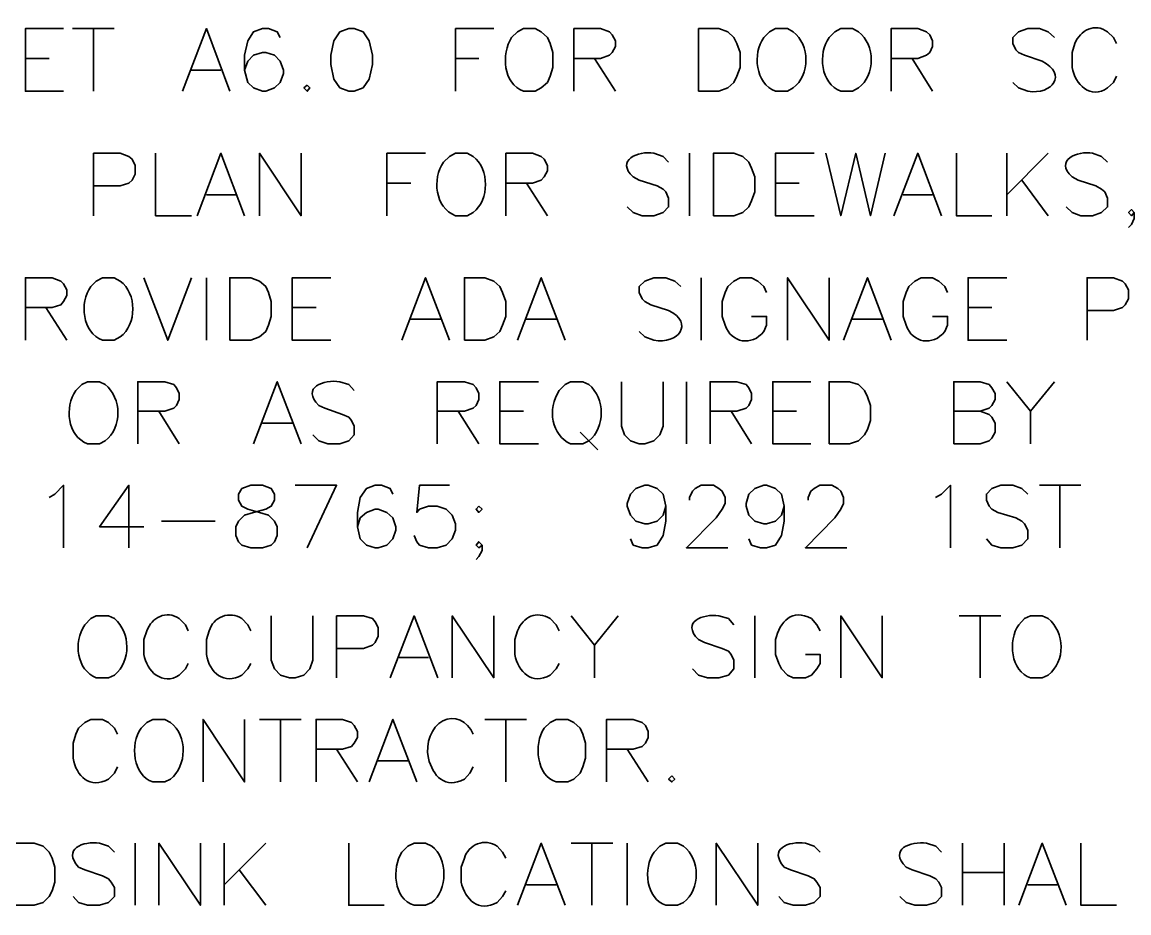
# Model space of a CAD drawing. Header units: inches. Extents: x 5 to 516, y -193 to 129.
# Drawn here: x 259.19 to 265.85, y 11.51 to 16.88 of the extents above; entities that cross this region are included whole.
import ezdxf

# ---------------------------------------------------------------- set-up
doc = ezdxf.new("R2010")
doc.units = ezdxf.units.IN
doc.header["$MEASUREMENT"] = 0
doc.layers.add('PDF2_Geometry', color=7, linetype='Continuous')

msp = doc.modelspace()

# ---------------------------------------------------------------- linework, layer by layer
at = {"layer": 'PDF2_Geometry', "lineweight": 35}
for points in [[(259.4353498, 16.4600796), (259.2053498, 16.4600796), (259.2053498, 16.8367463), (259.4353498, 16.8367463)], [(259.4886818, 16.8367462), (259.7386818, 16.8367462)], [(259.6153501, 16.8367462), (259.6153501, 16.4600795)], [(260.1520153, 16.4600796), (260.2953486, 16.8367463), (260.4353486, 16.4600796)], [(260.7386819, 16.7834133), (260.7220152, 16.8167467), (260.6686819, 16.8367467), (260.6320152, 16.8367467), (260.5786818, 16.8167467), (260.5453485, 16.7634133), (260.5253485, 16.6767467), (260.5253485, 16.5867467), (260.5453485, 16.5134133), (260.5786818, 16.48008), (260.6320152, 16.46008), (260.6520152, 16.46008), (260.7053485, 16.48008), (260.7386819, 16.5134133), (260.7586819, 16.5667467), (260.7586819, 16.5867467), (260.7386819, 16.64008), (260.7053485, 16.6767467), (260.6520152, 16.6934133), (260.6320152, 16.6934133), (260.5786818, 16.6767467), (260.5453485, 16.64008), (260.5253485, 16.5867467)], [(261.7953497, 16.4600796), (261.7953497, 16.8367463), (262.0253497, 16.8367463)], [(262.20535, 16.4600795), (262.27535, 16.4600795), (262.3120167, 16.4800795), (262.3486833, 16.5134129), (262.36535, 16.5500795), (262.3820167, 16.6034129), (262.3820167, 16.6934129), (262.36535, 16.7467462), (262.3486833, 16.7834129), (262.3120167, 16.8167462), (262.27535, 16.8367462), (262.20535, 16.8367462), (262.1686833, 16.8167462), (262.1320167, 16.7834129)], [(262.5086846, 16.4600796), (262.5086846, 16.8367463), (262.6686846, 16.8367463), (262.7220179, 16.8167463), (262.7386846, 16.8000796), (262.7586846, 16.7634129), (262.7586846, 16.7300796), (262.7386846, 16.6934129), (262.7220179, 16.6767463), (262.6686846, 16.6567463), (262.5086846, 16.6567463)], [(263.8286828, 16.8167462), (263.7953494, 16.8367462), (263.7220161, 16.8367462), (263.6853494, 16.8167462), (263.6520161, 16.7834129)], [(264.2220171, 16.8167462), (264.1853504, 16.8367462), (264.1153504, 16.8367462), (264.0786838, 16.8167462), (264.0453504, 16.7834129)], [(264.4186816, 16.4600796), (264.4186816, 16.8367463), (264.5786816, 16.8367463), (264.632015, 16.8167463), (264.652015, 16.8000796), (264.6686816, 16.7634129), (264.6686816, 16.7300796), (264.652015, 16.6934129), (264.632015, 16.6767463), (264.5786816, 16.6567463), (264.4186816, 16.6567463)], [(265.4020157, 16.7834133), (265.365349, 16.8167467), (265.3120157, 16.8367467), (265.2420157, 16.8367467), (265.185349, 16.8167467), (265.1520157, 16.7834133), (265.1520157, 16.7467467), (265.1686823, 16.71008), (265.185349, 16.6934133), (265.2220157, 16.6767467), (265.3286824, 16.64008)], [(265.7753508, 16.7467448), (265.7586842, 16.7834115), (265.7220175, 16.8167448)], [(265.5253508, 16.7467448), (265.5086841, 16.6934114), (265.5086841, 16.6034114)], [(259.2053498, 16.6567459), (259.3486831, 16.6567459)], [(261.7953497, 16.6567459), (261.9353497, 16.6567459)], [(262.6320163, 16.6567459), (262.758683, 16.4600792)], [(264.5453499, 16.6567459), (264.6686833, 16.4600792)], [(260.2053498, 16.5867462), (260.3820165, 16.5867462)], [(265.7220175, 16.4800781), (265.7586842, 16.5134114), (265.7753508, 16.5500781)], [(263.7220161, 16.4600795), (263.7953494, 16.4600795), (263.8286828, 16.4800795)], [(264.1153504, 16.4600795), (264.1853504, 16.4600795), (264.2220171, 16.4800795)], [(265.2420157, 16.46008), (265.185349, 16.48008), (265.1520157, 16.5134133)], [(259.6153501, 15.7100795), (259.6153501, 16.0867462), (259.7753501, 16.0867462), (259.8286834, 16.0667462), (259.8486834, 16.0500796), (259.8653501, 16.0134129), (259.8653501, 15.9600795), (259.8486834, 15.9234129), (259.8286834, 15.9067462), (259.7753501, 15.8900795), (259.6153501, 15.8900795)], [(259.9886818, 16.0867462), (259.9886818, 15.7100795), (260.2053485, 15.7100795)], [(260.2386818, 15.7100795), (260.3820152, 16.0867462), (260.5253485, 15.7100795)], [(260.6153501, 15.7100795), (260.6153501, 16.0867462), (260.8653502, 15.7100795), (260.8653502, 16.0867462)], [(261.3820162, 15.7100795), (261.3820162, 16.0867462), (261.6153495, 16.0867462)], [(261.9020164, 16.0667462), (261.8653497, 16.0867462), (261.7953497, 16.0867462), (261.758683, 16.0667462), (261.7220164, 16.0334128)], [(262.0986843, 15.7100795), (262.0986843, 16.0867462), (262.2586843, 16.0867462), (262.3120176, 16.0667462), (262.3286843, 16.0500796), (262.3486843, 16.0134129), (262.3486843, 15.9800795), (262.3286843, 15.9434129), (262.3120176, 15.9234129), (262.2586843, 15.9067462), (262.0986843, 15.9067462)], [(263.0786818, 16.0334124), (263.0453484, 16.0667458), (262.9886818, 16.0867458)], [(263.2053501, 16.0867462), (263.2053501, 15.7100795)], [(263.9553495, 15.7100795), (263.7220161, 15.7100795), (263.7220161, 16.0867462), (263.9553495, 16.0867462)], [(264.0253507, 16.0867462), (264.1153507, 15.7100795), (264.2053507, 16.0867462), (264.2953507, 15.7100795), (264.3820174, 16.0867462)], [(264.435351, 15.7100795), (264.5786843, 16.0867462), (264.7220177, 15.7100795)], [(264.8120159, 16.0867462), (264.8120159, 15.7100795), (265.0253493, 15.7100795)], [(265.1153505, 16.0867462), (265.1153505, 15.7100795)], [(265.3653505, 16.0867462), (265.1153505, 15.8367461)], [(265.7220163, 16.0334124), (265.6853496, 16.0667458), (265.6320163, 16.0867458)], [(262.8653484, 15.9434124), (262.9020151, 15.9234124), (263.0086818, 15.8900791), (263.0453484, 15.8700791), (263.0620151, 15.8534124), (263.0786818, 15.8167458), (263.0786818, 15.7634124), (263.0453484, 15.7300791), (262.9886818, 15.7100791), (262.9186818, 15.7100791), (262.8653484, 15.7300791), (262.8286818, 15.7634124)], [(265.5086829, 15.9434124), (265.5453496, 15.9234124), (265.6520163, 15.8900791), (265.6853496, 15.8700791), (265.7053496, 15.8534124), (265.7220163, 15.8167458), (265.7220163, 15.7634124), (265.6853496, 15.7300791), (265.6320163, 15.7100791), (265.5620163, 15.7100791), (265.5086829, 15.7300791), (265.4720162, 15.7634124)], [(261.3820162, 15.9067458), (261.5253495, 15.9067458)], [(262.222016, 15.9067458), (262.3486827, 15.7100791)], [(263.7220161, 15.9067458), (263.8653495, 15.9067458)], [(265.2053502, 15.9234127), (265.3653503, 15.7100793)], [(260.2953496, 15.8367461), (260.4720163, 15.8367461)], [(264.4920187, 15.8367461), (264.6686854, 15.8367461)], [(261.7953497, 15.7100795), (261.8653497, 15.7100795), (261.9020164, 15.7300795)], [(265.8820166, 15.7300796), (265.8653499, 15.7100796), (265.8486832, 15.7300796), (265.8653499, 15.7467462), (265.8820166, 15.7300796), (265.8820166, 15.6934129), (265.8653499, 15.6567462), (265.8486832, 15.6400796)], [(259.2053498, 14.9600795), (259.2053498, 15.3367462), (259.3653498, 15.3367462), (259.4186831, 15.3167462), (259.4353498, 15.3000795), (259.4553498, 15.2634128), (259.4553498, 15.2300795), (259.4353498, 15.1934128), (259.4186831, 15.1734128), (259.3653498, 15.1567461), (259.2053498, 15.1567461)], [(259.7753479, 15.3167461), (259.7386812, 15.3367461), (259.6686812, 15.3367461), (259.6320146, 15.3167461), (259.5986812, 15.2834128)], [(259.9186812, 15.3367461), (260.0620146, 14.9600794), (260.2053479, 15.3367461)], [(260.2953496, 15.3367461), (260.2953496, 14.9600794)], [(261.045349, 14.9600795), (260.8120156, 14.9600795), (260.8120156, 15.3367462), (261.045349, 15.3367462)], [(261.4720159, 14.9600795), (261.6153493, 15.3367462), (261.7586826, 14.9600795)], [(262.1686814, 14.9600795), (262.3120148, 15.3367462), (262.4553481, 14.9600795)], [(263.1520155, 15.2834124), (263.1153488, 15.3167457), (263.0620155, 15.3367457), (262.9886822, 15.3367457), (262.9353488, 15.3167457), (262.9020155, 15.2834124), (262.9020155, 15.2467457), (262.9186822, 15.210079), (262.9353488, 15.1934124), (262.9720155, 15.1734124), (263.0786822, 15.140079)], [(263.2753506, 15.3367461), (263.2753506, 14.9600794)], [(263.6686815, 15.2467455), (263.6520149, 15.2834122), (263.6153482, 15.3167455), (263.5786815, 15.3367455), (263.5086815, 15.3367455), (263.4720149, 15.3167455), (263.4353482, 15.2834122), (263.4186815, 15.2467455), (263.4020149, 15.1934122), (263.4020149, 15.1034122), (263.4186815, 15.0500788)], [(263.7953499, 14.9600795), (263.7953499, 15.3367462), (264.0453499, 14.9600795), (264.0453499, 15.3367462)], [(264.1320164, 14.9600795), (264.2753498, 15.3367462), (264.4186831, 14.9600795)], [(264.7586848, 15.2467455), (264.7420181, 15.2834122), (264.7053514, 15.3167455), (264.6686847, 15.3367455), (264.5986847, 15.3367455), (264.5620181, 15.3167455), (264.5253514, 15.2834122), (264.5086847, 15.2467455), (264.4920181, 15.1934122), (264.4920181, 15.1034122), (264.5086847, 15.0500788)], [(265.1153498, 14.9600795), (264.8820165, 14.9600795), (264.8820165, 15.3367462), (265.1153498, 15.3367462)], [(265.5986846, 14.9600795), (265.5986846, 15.3367462), (265.7586846, 15.3367462), (265.8120179, 15.3167462), (265.8286846, 15.3000795), (265.8486846, 15.2634128), (265.8486846, 15.2100795), (265.8286846, 15.1734128), (265.8120179, 15.1567461), (265.7586846, 15.1400795), (265.5986846, 15.1400795)], [(259.3286815, 15.1567458), (259.4553482, 14.9600791)], [(260.8120156, 15.1567458), (260.9553489, 15.1567458)], [(264.8820165, 15.1567458), (265.0253498, 15.1567458)], [(261.5253505, 15.0867461), (261.7053505, 15.0867461)], [(262.222016, 15.0867461), (262.402016, 15.0867461)], [(263.6520149, 15.0134122), (263.6686815, 15.0500788), (263.6686815, 15.1034122), (263.5786815, 15.1034122)], [(264.185351, 15.0867461), (264.365351, 15.0867461)], [(264.7420181, 15.0134122), (264.7586848, 15.0500788), (264.7586848, 15.1034122), (264.6686847, 15.1034122)], [(262.9886822, 14.960079), (262.9353488, 14.980079), (262.9020155, 15.0134124)], [(259.6686812, 14.9600794), (259.7386812, 14.9600794), (259.7753479, 14.9800794)], [(259.6853482, 14.6934128), (259.6520148, 14.7100794), (259.5786815, 14.7100794), (259.5453482, 14.6934128), (259.5086815, 14.6567461)], [(259.8820161, 14.336746), (259.8820161, 14.7100794), (260.0453494, 14.7100794), (260.0986828, 14.6934127), (260.1153494, 14.6734127), (260.1320161, 14.6400794), (260.1320161, 14.6034127), (260.1153494, 14.566746), (260.0986828, 14.5500794), (260.0453494, 14.5334127), (259.8820161, 14.5334127)], [(260.5786816, 14.336746), (260.7220149, 14.7100794), (260.8653483, 14.336746)], [(261.1853507, 14.6567457), (261.1520174, 14.6934124), (261.0986841, 14.7100791)], [(261.6853508, 14.336746), (261.6853508, 14.7100794), (261.8486841, 14.7100794), (261.9020175, 14.6934127), (261.9186841, 14.6734127), (261.9353508, 14.6400794), (261.9353508, 14.6034127), (261.9186841, 14.566746), (261.9020175, 14.5500794), (261.8486841, 14.5334127), (261.6853508, 14.5334127)], [(262.2953491, 14.336746), (262.0620157, 14.336746), (262.0620157, 14.7100794), (262.2953491, 14.7100794)], [(262.598682, 14.6934128), (262.5620153, 14.7100794), (262.488682, 14.7100794), (262.4553487, 14.6934128), (262.418682, 14.6567461)], [(262.7953498, 14.7100794), (262.7953498, 14.4434128), (262.8120164, 14.3900794), (262.8486831, 14.3534127), (262.9020164, 14.3367461), (262.9353498, 14.3367461), (262.9886831, 14.3534127), (263.0253498, 14.3900794), (263.0453498, 14.4434128), (263.0453498, 14.7100794)], [(263.1853509, 14.7100794), (263.1853509, 14.3367461)], [(263.3286818, 14.336746), (263.3286818, 14.7100794), (263.4886818, 14.7100794), (263.5453485, 14.6934127), (263.5620151, 14.6734127), (263.5786818, 14.6400794), (263.5786818, 14.6034127), (263.5620151, 14.566746), (263.5453485, 14.5500794), (263.4886818, 14.5334127), (263.3286818, 14.5334127)], [(263.9353501, 14.336746), (263.7053501, 14.336746), (263.7053501, 14.7100794), (263.9353501, 14.7100794)], [(264.7953499, 14.336746), (264.7953499, 14.7100794), (264.9553499, 14.7100794), (265.0086833, 14.6934127), (265.02535, 14.6734127), (265.04535, 14.6400794), (265.04535, 14.6034127), (265.02535, 14.566746), (265.0086833, 14.5500794), (264.9553499, 14.5334127), (264.7953499, 14.5334127)], [(265.1153505, 14.7100794), (265.2586838, 14.5334128), (265.2586838, 14.3367461)], [(265.4020157, 14.7100794), (265.2586824, 14.5334128)], [(260.0086844, 14.5334123), (260.1320177, 14.3367456)], [(260.9720174, 14.5667457), (261.008684, 14.5500791), (261.1153507, 14.5134124), (261.1520174, 14.4967457), (261.1686841, 14.4767457), (261.1853507, 14.4434124), (261.1853507, 14.390079), (261.1520174, 14.3534124), (261.0986841, 14.3367457), (261.0253507, 14.3367457), (260.9720174, 14.3534124), (260.9353507, 14.390079)], [(261.8120157, 14.5334123), (261.935349, 14.3367456)], [(262.0620157, 14.5334123), (262.205349, 14.5334123)], [(263.4553501, 14.5334123), (263.5786834, 14.3367456)], [(263.7053501, 14.5334123), (263.8486835, 14.5334123)], [(264.9553502, 14.5334123), (265.0086836, 14.5134123), (265.0253502, 14.4967457), (265.0453502, 14.460079), (265.0453502, 14.4067456), (265.0253502, 14.370079), (265.0086836, 14.3534123), (264.9553502, 14.3367456), (264.7953502, 14.3367456)], [(260.6320161, 14.4600794), (260.8120161, 14.4600794)], [(262.5453498, 14.4067457), (262.6520164, 14.300079)], [(259.5786815, 14.3367461), (259.6520148, 14.3367461), (259.6853482, 14.3534127)], [(262.488682, 14.3367461), (262.5620153, 14.3367461), (262.598682, 14.3534127)], [(259.3486841, 14.0134122), (259.3820174, 14.0334122), (259.4353507, 14.0867456), (259.4353507, 13.7100789)], [(259.8286815, 13.7100793), (259.8286815, 14.086746), (259.6520148, 13.836746), (259.9186815, 13.836746)], [(260.9020153, 13.7100794), (261.078682, 14.0867461), (260.828682, 14.0867461)], [(261.4186814, 14.0334123), (261.4020147, 14.0667456), (261.3486814, 14.0867456), (261.3120147, 14.0867456), (261.2586814, 14.0667456), (261.2220147, 14.0134123), (261.205348, 13.9234123), (261.205348, 13.8367456), (261.2220147, 13.7634123), (261.2586814, 13.7267456), (261.3120147, 13.7100789), (261.3286814, 13.7100789), (261.3820147, 13.7267456), (261.4186814, 13.7634123), (261.435348, 13.8167456), (261.435348, 13.8367456), (261.4186814, 13.8900789), (261.3820147, 13.9234123), (261.3286814, 13.9434123), (261.3120147, 13.9434123), (261.2586814, 13.9234123), (261.2220147, 13.8900789), (261.205348, 13.8367456)], [(261.7586845, 14.086746), (261.5786845, 14.086746), (261.5620178, 13.9234126), (261.5786845, 13.9434126), (261.6320178, 13.9600793), (261.6853512, 13.9600793), (261.7386845, 13.9434126), (261.7753512, 13.906746), (261.7953512, 13.8534126), (261.7953512, 13.816746), (261.7753512, 13.7634126), (261.7386845, 13.726746), (261.6853512, 13.7100793), (261.6320178, 13.7100793), (261.5786845, 13.726746), (261.5620178, 13.746746), (261.5453512, 13.7834126)], [(263.0620158, 13.9600794), (263.0453491, 13.906746), (263.0086824, 13.8700794), (262.9553491, 13.8534127), (262.9353491, 13.8534127), (262.8820158, 13.8700794), (262.8486824, 13.906746), (262.8286824, 13.9600794), (262.8286824, 13.9767461), (262.8486824, 14.0334127), (262.8820158, 14.0667461), (262.9353491, 14.0867461), (262.9553491, 14.0867461), (263.0086824, 14.0667461), (263.0453491, 14.0334127), (263.0620158, 13.9600794), (263.0620158, 13.8700794), (263.0453491, 13.7834127), (263.0086824, 13.726746), (262.9553491, 13.7100794), (262.9186824, 13.7100794), (262.8653491, 13.726746), (262.8486824, 13.7634127)], [(263.2053501, 13.9967454), (263.2053501, 14.0134121), (263.2220167, 14.0500787), (263.2386834, 14.0667454), (263.2753501, 14.0867454), (263.3486834, 14.0867454), (263.3820168, 14.0667454), (263.4020168, 14.0500787), (263.4186834, 14.0134121), (263.4186834, 13.9767454), (263.4020168, 13.9434121), (263.3653501, 13.8900787), (263.1853501, 13.7100787), (263.4353501, 13.7100787)], [(263.7753507, 13.9600794), (263.758684, 13.906746), (263.7220173, 13.8700794), (263.668684, 13.8534127), (263.6520173, 13.8534127), (263.598684, 13.8700794), (263.5620173, 13.906746), (263.5453506, 13.9600794), (263.5453506, 13.9767461), (263.5620173, 14.0334127), (263.598684, 14.0667461), (263.6520173, 14.0867461), (263.668684, 14.0867461), (263.7220173, 14.0667461), (263.758684, 14.0334127), (263.7753507, 13.9600794), (263.7753507, 13.8700794), (263.758684, 13.7834127), (263.7220173, 13.726746), (263.668684, 13.7100794), (263.6320173, 13.7100794), (263.578684, 13.726746), (263.5620173, 13.7634127)], [(263.9186816, 13.9967454), (263.9186816, 14.0134121), (263.9353482, 14.0500787), (263.9553482, 14.0667454), (263.9886816, 14.0867454), (264.0620149, 14.0867454), (264.0986816, 14.0667454), (264.1153483, 14.0500787), (264.1320149, 14.0134121), (264.1320149, 13.9767454), (264.1153483, 13.9434121), (264.0786816, 13.8900787), (263.9020149, 13.7100787), (264.1520149, 13.7100787)], [(264.685351, 14.0134122), (264.7220177, 14.0334122), (264.775351, 14.0867456), (264.775351, 13.7100789)], [(265.2420188, 14.0334123), (265.2053521, 14.0667456), (265.1520188, 14.0867456), (265.0786855, 14.0867456), (265.0253521, 14.0667456), (264.9920188, 14.0334123), (264.9920188, 13.9967456), (265.0086855, 13.9600789), (265.0253521, 13.9434123), (265.0620188, 13.9234123), (265.1686855, 13.8900789), (265.2053521, 13.8700789), (265.2220188, 13.8534123), (265.2420188, 13.8167456), (265.2420188, 13.7634123), (265.2053521, 13.7267456), (265.1520188, 13.7100789), (265.0786855, 13.7100789), (265.0253521, 13.7267456), (264.9920188, 13.7634123)], [(265.312016, 14.086746), (265.562016, 14.086746)], [(265.4353511, 14.086746), (265.4353511, 13.7100793)], [(260.0253504, 13.8700788), (260.3486837, 13.8700788)], [(261.95535, 13.7267454), (261.93535, 13.7100787), (261.9186833, 13.7267454), (261.93535, 13.7467454), (261.95535, 13.7267454), (261.95535, 13.693412), (261.93535, 13.6567453), (261.9186833, 13.6400787)], [(259.7420161, 13.2834124), (259.7053494, 13.3000791), (259.6320161, 13.3000791), (259.5986827, 13.2834124), (259.562016, 13.2467457)], [(260.1853507, 13.2100793), (260.168684, 13.246746), (260.1320173, 13.2834127)], [(260.6853507, 13.3000791), (260.6853507, 13.0334124), (260.7053507, 12.980079), (260.7420174, 12.9434124), (260.7953507, 12.9267457), (260.828684, 12.9267457), (260.8820174, 12.9434124), (260.918684, 12.980079), (260.9353507, 13.0334124), (260.9353507, 13.3000791)], [(261.0786816, 12.9267456), (261.0786816, 13.300079), (261.242015, 13.300079), (261.2953483, 13.2834123), (261.312015, 13.2634123), (261.3286816, 13.230079), (261.3286816, 13.1767456), (261.312015, 13.140079), (261.2953483, 13.1234123), (261.242015, 13.1034123), (261.0786816, 13.1034123)], [(261.4020154, 12.9267456), (261.5453487, 13.300079), (261.6886821, 12.9267456)], [(261.7753505, 12.9267456), (261.7753505, 13.300079), (262.0253505, 12.9267456), (262.0253505, 13.300079)], [(262.4186814, 13.2100793), (262.4020148, 13.246746), (262.3653481, 13.2834127)], [(262.4920186, 13.3000791), (262.6320186, 13.1234124), (262.6320186, 12.9267457)], [(262.7753506, 13.3000791), (262.6320172, 13.1234124)], [(263.4720161, 13.2467453), (263.4386828, 13.283412), (263.3820161, 13.3000787)], [(263.5986844, 13.3000791), (263.5986844, 12.9267457)], [(263.9920187, 13.2100793), (263.9720187, 13.246746), (263.9386854, 13.2834127)], [(264.1153504, 12.9267456), (264.1153504, 13.300079), (264.3653504, 12.9267456), (264.3653504, 13.300079)], [(264.8286819, 13.3000791), (265.0786819, 13.3000791)], [(264.9553502, 13.3000791), (264.9553502, 12.9267457)], [(265.3653515, 13.2834124), (265.3286848, 13.3000791), (265.2586848, 13.3000791), (265.2220181, 13.2834124), (265.1886848, 13.2467457)], [(259.9353506, 13.2100793), (259.918684, 13.156746), (259.918684, 13.066746)], [(262.1686814, 13.2100793), (262.1520148, 13.156746), (262.1520148, 13.066746)], [(263.2586827, 13.1567453), (263.2953494, 13.1400787), (263.4020161, 13.103412), (263.4386828, 13.0867453), (263.4553494, 13.0667453), (263.4720161, 13.033412), (263.4720161, 12.9800787), (263.4386828, 12.943412), (263.3820161, 12.9267453), (263.3120161, 12.9267453), (263.2586827, 12.943412), (263.2220161, 12.9800787)], [(263.7220187, 13.156746), (263.7220187, 13.066746), (263.7420187, 13.0134126), (263.7586854, 12.9800793), (263.795352, 12.9434126), (263.8286854, 12.926746), (263.9020187, 12.926746), (263.9386854, 12.9434126), (263.9720187, 12.9800793), (263.9920187, 13.0134126), (263.9920187, 13.066746), (263.9020187, 13.066746)], [(260.1320173, 12.9434126), (260.168684, 12.9800793), (260.1853507, 13.0134126)], [(260.5086822, 12.9434126), (260.5453489, 12.9800793), (260.5620156, 13.0134126)], [(261.4553499, 13.050079), (261.6320166, 13.050079)], [(262.3653481, 12.9434126), (262.4020148, 12.9800793), (262.4186814, 13.0134126)], [(259.6320161, 12.9267457), (259.7053494, 12.9267457), (259.7420161, 12.9434124)], [(265.2586848, 12.9267457), (265.3286848, 12.9267457), (265.3653515, 12.9434124)], [(259.7586844, 12.5867459), (259.7420177, 12.6234125), (259.705351, 12.6567459), (259.6686843, 12.6767459), (259.5986843, 12.6767459), (259.5620177, 12.6567459), (259.525351, 12.6234125), (259.5086843, 12.5867459), (259.4920177, 12.5334125), (259.4920177, 12.4434125)], [(260.0786825, 12.6567456), (260.0453491, 12.6767456), (259.9720158, 12.6767456), (259.9353491, 12.6567456), (259.9020158, 12.6234123)], [(260.2753504, 12.300079), (260.2753504, 12.6767457), (260.5253504, 12.300079), (260.5253504, 12.6767457)], [(260.6153501, 12.6767456), (260.8653502, 12.6767456)], [(260.7420184, 12.6767456), (260.7420184, 12.3000789)], [(260.9553499, 12.300079), (260.9553499, 12.6767457), (261.1153499, 12.6767457), (261.1686832, 12.6567457), (261.1853499, 12.640079), (261.2053499, 12.6034123), (261.2053499, 12.5667457), (261.1853499, 12.5334123), (261.1686832, 12.5134123), (261.1153499, 12.4967457), (260.9553499, 12.4967457)], [(261.2753505, 12.300079), (261.4186838, 12.6767457), (261.5620172, 12.300079)], [(261.972016, 12.6767456), (262.222016, 12.6767456)], [(262.0986843, 12.6767456), (262.0986843, 12.3000789)], [(262.4020155, 12.3000789), (262.4720155, 12.3000789), (262.5086821, 12.3167456), (262.5453488, 12.3534122), (262.5620155, 12.3900789), (262.5786821, 12.4434123), (262.5786821, 12.5334123), (262.5620155, 12.5867456), (262.5453488, 12.6234123), (262.5086821, 12.6567456), (262.4720155, 12.6767456), (262.4020155, 12.6767456), (262.3653488, 12.6567456), (262.3286821, 12.6234123)], [(262.70535, 12.300079), (262.70535, 12.6767457), (262.8653501, 12.6767457), (262.9186834, 12.6567457), (262.9386834, 12.640079), (262.9553501, 12.6034123), (262.9553501, 12.5667457), (262.9386834, 12.5334123), (262.9186834, 12.5134123), (262.8653501, 12.4967457), (262.70535, 12.4967457)], [(261.0786816, 12.4967453), (261.2053483, 12.3000786)], [(262.8286818, 12.4967453), (262.9553484, 12.3000786)], [(261.3286816, 12.4267456), (261.5086816, 12.4267456)], [(259.705351, 12.3167459), (259.7420177, 12.3534125), (259.7586844, 12.3900792)], [(261.8486821, 12.3167459), (261.8820154, 12.3534125), (261.9020154, 12.3900792)], [(259.9720158, 12.3000789), (260.0453491, 12.3000789), (260.0786825, 12.3167456)], [(259.7420184, 11.8767459), (259.7053517, 11.9134126), (259.6520184, 11.9300792)], [(259.8653501, 11.9300787), (259.8653501, 11.5567454)], [(260.0086844, 11.5567453), (260.0086844, 11.9300787), (260.2586844, 11.5567453), (260.2586844, 11.9300787)], [(260.4020153, 11.9300787), (260.4020153, 11.5567454)], [(260.6520153, 11.9300787), (260.4020153, 11.6800787)], [(261.1520154, 11.9300787), (261.1520154, 11.5567454), (261.3653487, 11.5567454)], [(261.6520163, 11.9134121), (261.6153497, 11.9300787), (261.5453497, 11.9300787), (261.508683, 11.9134121), (261.4720163, 11.8767454)], [(262.1686814, 11.5567453), (262.3120148, 11.9300787), (262.4553481, 11.5567453)], [(262.4920186, 11.9300787), (262.7420186, 11.9300787)], [(262.6153503, 11.9300787), (262.6153503, 11.5567454)], [(262.8286818, 11.9300787), (262.8286818, 11.5567454)], [(263.1686825, 11.9134121), (263.1320158, 11.9300787), (263.0620158, 11.9300787), (263.0253491, 11.9134121), (262.9920158, 11.8767454)], [(263.3653504, 11.5567453), (263.3653504, 11.9300787), (263.6153504, 11.5567453), (263.6153504, 11.9300787)], [(263.9920187, 11.8767459), (263.955352, 11.9134126), (263.9020187, 11.9300792)], [(264.7220162, 11.8767459), (264.6886829, 11.9134126), (264.6320162, 11.9300792)], [(264.8486845, 11.9300787), (264.8486845, 11.5567454)], [(265.0986845, 11.9300787), (265.0986845, 11.5567454)], [(265.1886842, 11.5567453), (265.3286843, 11.9300787), (265.4720176, 11.5567453)], [(265.562016, 11.9300787), (265.562016, 11.5567454), (265.7753493, 11.5567454)], [(259.5253517, 11.7867459), (259.5620184, 11.7700792), (259.668685, 11.7334125), (259.7053517, 11.7167459), (259.7220184, 11.6967459), (259.7420184, 11.6634125), (259.7420184, 11.6100792), (259.7053517, 11.5734125), (259.6520184, 11.5567459), (259.578685, 11.5567459), (259.5253517, 11.5734125), (259.4920183, 11.6100792)], [(260.4920184, 11.7700793), (260.6520184, 11.556746)], [(263.775352, 11.7867459), (263.8120187, 11.7700792), (263.9186854, 11.7334125), (263.955352, 11.7167459), (263.9720187, 11.6967459), (263.9920187, 11.6634125), (263.9920187, 11.6100792), (263.955352, 11.5734125), (263.9020187, 11.5567459), (263.8286854, 11.5567459), (263.775352, 11.5734125), (263.7420187, 11.6100792)], [(264.5086828, 11.7867459), (264.5453495, 11.7700792), (264.6520162, 11.7334125), (264.6886829, 11.7167459), (264.7053495, 11.6967459), (264.7220162, 11.6634125), (264.7220162, 11.6100792), (264.6886829, 11.5734125), (264.6320162, 11.5567459), (264.5620162, 11.5567459), (264.5086828, 11.5734125), (264.4720162, 11.6100792)], [(264.8486845, 11.7534125), (265.0986845, 11.7534125)], [(262.222016, 11.6800787), (262.402016, 11.6800787)], [(265.2420188, 11.6800787), (265.4186855, 11.6800787)], [(262.0453509, 11.5734123), (262.0786843, 11.610079), (262.0986843, 11.6434123)], [(261.5453497, 11.5567454), (261.6153497, 11.5567454), (261.6520163, 11.5734121)], [(263.0620158, 11.5567454), (263.1320158, 11.5567454), (263.1686825, 11.5734121)]]:
    msp.add_lwpolyline(points, dxfattribs=at)
for points in [[(261.1520154, 16.8367462), (261.098682, 16.8167462), (261.0620154, 16.7634129), (261.0453487, 16.6767462), (261.0453487, 16.6200795), (261.0620154, 16.5334129), (261.098682, 16.4800795), (261.1520154, 16.4600795), (261.1853487, 16.4600795), (261.238682, 16.4800795), (261.2753487, 16.5334129), (261.2953487, 16.6200795), (261.2953487, 16.6767462), (261.2753487, 16.7634129), (261.238682, 16.8167462), (261.1853487, 16.8367462)], [(263.2586846, 16.4600796), (263.2586846, 16.8367463), (263.382018, 16.8367463), (263.4353513, 16.8167463), (263.472018, 16.7834129), (263.4886847, 16.7467463), (263.5086847, 16.6934129), (263.5086847, 16.6034129), (263.4886847, 16.5500796), (263.472018, 16.5134129), (263.4353513, 16.4800796), (263.382018, 16.4600796)], [(260.9020153, 16.4967456), (260.8820153, 16.4800789), (260.9020153, 16.4600789), (260.918682, 16.4800789)], [(263.3486844, 15.7100795), (263.3486844, 16.0867462), (263.4720177, 16.0867462), (263.5253511, 16.0667462), (263.5620177, 16.0334129), (263.5786844, 15.9967462), (263.5986844, 15.9434129), (263.5986844, 15.8534129), (263.5786844, 15.8000795), (263.5620177, 15.7634129), (263.5253511, 15.7300795), (263.4720177, 15.7100795)], [(260.4353507, 14.9600795), (260.4353507, 15.3367462), (260.5620173, 15.3367462), (260.6153507, 15.3167462), (260.6520174, 15.2834128), (260.668684, 15.2467462), (260.6853507, 15.1934128), (260.6853507, 15.1034128), (260.668684, 15.0500795), (260.6520174, 15.0134128), (260.6153507, 14.9800795), (260.5620173, 14.9600795)], [(261.8486843, 14.9600795), (261.8486843, 15.3367462), (261.9720176, 15.3367462), (262.0253509, 15.3167462), (262.0620176, 15.2834128), (262.0786843, 15.2467462), (262.0986843, 15.1934128), (262.0986843, 15.1034128), (262.0786843, 15.0500795), (262.0620176, 15.0134128), (262.0253509, 14.9800795), (261.9720176, 14.9600795)], [(264.0453499, 14.336746), (264.0453499, 14.7100794), (264.1686832, 14.7100794), (264.2220166, 14.6934127), (264.2586832, 14.656746), (264.2753499, 14.6200794), (264.2953499, 14.566746), (264.2953499, 14.476746), (264.2753499, 14.4234127), (264.2586832, 14.3900793), (264.2220166, 14.3534127), (264.1686832, 14.336746)], [(260.5620156, 14.086746), (260.5086822, 14.066746), (260.4886822, 14.0334127), (260.4886822, 13.996746), (260.5086822, 13.9600793), (260.5453489, 13.9434126), (260.6153489, 13.9234126), (260.6686823, 13.906746), (260.7053489, 13.8700793), (260.7220156, 13.836746), (260.7220156, 13.7834126), (260.7053489, 13.746746), (260.6853489, 13.726746), (260.6320156, 13.7100793), (260.5620156, 13.7100793), (260.5086822, 13.726746), (260.4886822, 13.746746), (260.4720156, 13.7834126), (260.4720156, 13.836746), (260.4886822, 13.8700793), (260.5253489, 13.906746), (260.5786823, 13.9234126), (260.6520156, 13.9434126), (260.6853489, 13.9600793), (260.7053489, 13.996746), (260.7053489, 14.0334127), (260.6853489, 14.066746), (260.6320156, 14.086746)], [(261.9353508, 13.9600794), (261.9186841, 13.9434127), (261.9353508, 13.9234127), (261.9553508, 13.9434127)], [(263.0986844, 12.3367459), (263.0786844, 12.3167459), (263.0986844, 12.3000792), (263.115351, 12.3167459)], [(259.132016, 11.5567453), (259.132016, 11.9300787), (259.2586827, 11.9300787), (259.312016, 11.913412), (259.3486827, 11.8767453), (259.3653494, 11.8400787), (259.382016, 11.7867453), (259.382016, 11.6967453), (259.3653494, 11.643412), (259.3486827, 11.6100787), (259.312016, 11.573412), (259.2586827, 11.5567453)]]:
    msp.add_lwpolyline(points, close=True, dxfattribs=at)
for points in [[(260.5620156, 13.2100793), (260.5453489, 13.246746), (260.5086822, 13.2834127, 0.508478841), (260.3120156, 13.2100793), (260.2953489, 13.156746), (260.2953489, 13.066746)], [(262.0986843, 11.840079), (262.0786843, 11.8767457), (262.0453509, 11.9134123, 0.50829303), (261.8486843, 11.840079), (261.8286843, 11.7867457), (261.8286843, 11.6967457)]]:
    msp.add_lwpolyline(points, format="xyb", dxfattribs=at)
msp.add_ellipse((261.7732343, 12.495379), major_axis=(0.0067035, 0.1863184), ratio=0.784547052, start_param=5.252927965, end_param=8.164755762, dxfattribs=at)
for points in [[(265.7220175, 16.8167448), (265.6461841, 16.8760226), (265.5561286, 16.8248003), (265.5253508, 16.7467448)], [(263.8286828, 16.4800795), (263.9310161, 16.5552462), (263.9310161, 16.7415795), (263.8286828, 16.8167462)], [(264.2220171, 16.4800795), (264.3243504, 16.5552462), (264.3243504, 16.7415795), (264.2220171, 16.8167462)], [(262.1320167, 16.7834129), (262.0712944, 16.6831906), (262.0806278, 16.5051351), (262.20535, 16.4600795)], [(263.6520161, 16.7834129), (263.5822383, 16.6859129), (263.6016272, 16.5057462), (263.7220161, 16.4600795)], [(264.0453504, 16.7834129), (263.9755726, 16.6859129), (263.9949615, 16.5057462), (264.1153504, 16.4600795)], [(265.3286824, 16.64008), (265.4816824, 16.5635244), (265.391349, 16.4351911), (265.2420157, 16.46008)], [(265.5086841, 16.6034114), (265.524073, 16.5026892), (265.6217953, 16.4064114), (265.7220175, 16.4800781)], [(261.9020164, 15.7300795), (262.0003497, 15.8040795), (262.0003497, 15.9927461), (261.9020164, 16.0667462)], [(262.9886818, 16.0867458), (262.8970706, 16.1028569), (262.7555151, 16.0446347), (262.8653484, 15.9434124)], [(265.6320163, 16.0867458), (265.5404051, 16.1028569), (265.3988496, 16.0446347), (265.5086829, 15.9434124)], [(261.7220164, 16.0334128), (261.6547941, 15.9304684), (261.670183, 15.7595795), (261.7953497, 15.7100795)], [(259.5986812, 15.2834128), (259.5289034, 15.1859127), (259.5482923, 15.0057461), (259.6686812, 14.9600794)], [(259.7753479, 14.9800794), (259.8776812, 15.0552461), (259.8776812, 15.2415794), (259.7753479, 15.3167461)], [(263.0786822, 15.140079), (263.2341822, 15.0615235), (263.1380711, 14.9339124), (262.9886822, 14.960079)], [(263.4186815, 15.0500788), (263.4561815, 14.9447455), (263.5800149, 14.9206344), (263.6520149, 15.0134122)], [(264.5086847, 15.0500788), (264.5461847, 14.9447455), (264.6700181, 14.9206344), (264.7420181, 15.0134122)], [(259.6853482, 14.3534127), (259.7899037, 14.4362461), (259.7854593, 14.6116905), (259.6853482, 14.6934128)], [(261.0986841, 14.7100791), (261.0022952, 14.7251346), (260.8632951, 14.6768568), (260.9720174, 14.5667457)], [(262.598682, 14.3534127), (262.6994598, 14.4380794), (262.6956265, 14.6092461), (262.598682, 14.6934128)], [(259.5086815, 14.6567461), (259.4389593, 14.5582461), (259.4576259, 14.3819127), (259.5786815, 14.3367461)], [(262.418682, 14.6567461), (262.3485709, 14.5478017), (262.3717375, 14.3839128), (262.488682, 14.3367461)], [(260.1320173, 13.2834127), (260.0532395, 13.3365793), (259.9669062, 13.2898571), (259.9353506, 13.2100793)], [(262.3653481, 13.2834127), (262.2826814, 13.3324682), (262.2028481, 13.2959127), (262.1686814, 13.2100793)], [(263.9386854, 13.2834127), (263.8222409, 13.3475793), (263.7487965, 13.2644127), (263.7220187, 13.156746)], [(259.7420161, 12.9434124), (259.8427938, 13.028079), (259.8389605, 13.1993013), (259.7420161, 13.2834124)], [(263.3820161, 13.3000787), (263.2856272, 13.3145787), (263.1513494, 13.2651898), (263.2586827, 13.1567453)], [(265.3653515, 12.9434124), (265.469907, 13.0262457), (265.4654626, 13.2016902), (265.3653515, 13.2834124)], [(259.562016, 13.2467457), (259.4919605, 13.1378013), (259.5150716, 12.9739124), (259.6320161, 12.9267457)], [(265.1886848, 13.2467457), (265.1178515, 13.1508568), (265.1408515, 12.9641901), (265.2586848, 12.9267457)], [(259.918684, 13.066746), (259.934684, 12.9674126), (260.0305173, 12.8766904), (260.1320173, 12.9434126)], [(260.2953489, 13.066746), (260.3134045, 12.9580793), (260.4022378, 12.8821904), (260.5086822, 12.9434126)], [(262.1520148, 13.066746), (262.1724037, 12.9624682), (262.2561814, 12.8800237), (262.3653481, 12.9434126)], [(259.9020158, 12.6234123), (259.8306825, 12.5294123), (259.8560714, 12.3349122), (259.9720158, 12.3000789)], [(260.0786825, 12.3167456), (260.1787936, 12.39719), (260.1830714, 12.5785234), (260.0786825, 12.6567456)], [(262.3286821, 12.6234123), (262.2662377, 12.5263012), (262.2818488, 12.33419), (262.4020155, 12.3000789)], [(259.4920177, 12.4434125), (259.5109621, 12.331857), (259.5954066, 12.255357), (259.705351, 12.3167459)], [(261.6320154, 12.4434125), (261.6582376, 12.3356347), (261.7326265, 12.2539681), (261.8486821, 12.3167459)], [(259.6520184, 11.9300792), (259.5512961, 11.9463014), (259.4258517, 11.8957459), (259.5253517, 11.7867459)], [(263.9020187, 11.9300792), (263.8012965, 11.9463014), (263.675852, 11.8957459), (263.775352, 11.7867459)], [(264.6320162, 11.9300792), (264.5356273, 11.9445792), (264.4013495, 11.8951903), (264.5086828, 11.7867459)], [(261.4720163, 11.8767454), (261.4119608, 11.7805232), (261.4201274, 11.5963565), (261.5453497, 11.5567454)], [(261.6520163, 11.5734121), (261.751183, 11.6435232), (261.7484608, 11.8429676), (261.6520163, 11.9134121)], [(262.9920158, 11.8767454), (262.9211824, 11.7808565), (262.9441824, 11.5941898), (263.0620158, 11.5567454)], [(263.1686825, 11.5734121), (263.273238, 11.6562454), (263.268738, 11.8316898), (263.1686825, 11.9134121)], [(261.8286843, 11.6967457), (261.8541843, 11.5909123), (261.9335731, 11.511079), (262.0453509, 11.5734123)]]:
    msp.add_open_spline(points, degree=3, dxfattribs=at)

doc.saveas('drawing.dxf')
